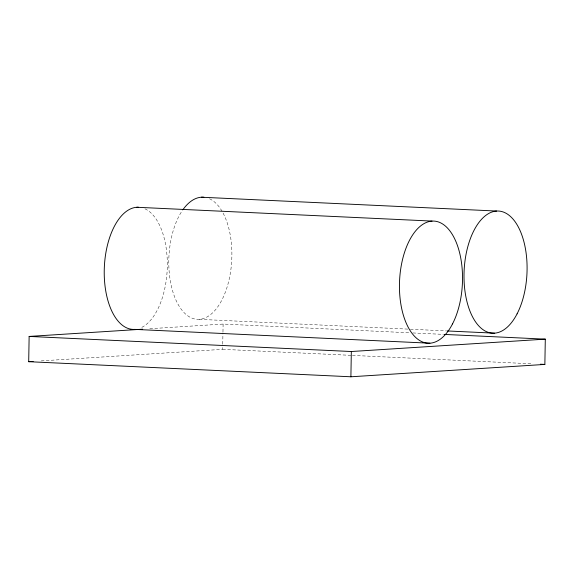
<?xml version="1.0" encoding="UTF-8"?>
<svg xmlns="http://www.w3.org/2000/svg" width="574" height="574" viewBox="0 0 574 574"><rect width="100%" height="100%" fill="white"/><g stroke="black" fill="none" stroke-linecap="round" stroke-linejoin="round"><path stroke-width="0.43" stroke-dasharray="2.87 2.15" d="M41.213 360.895L222.669 349.329L222.741 344.974M222.755 344.099L222.956 332.776M222.97 331.901L223.107 324.059L409.262 332.776M149.814 328.737L223.107 324.059M199.271 319.338L409.492 329.182M410.381 329.225L446.163 330.904M412.842 332.949L443.272 334.369M222.669 349.329L351.546 355.363M352.436 355.406L531.431 363.787M209.524 198.776A61.145 31.455 -87.3 0 1 227.713 285.034A61.145 31.455 -87.3 0 1 178.959 305.87A61.145 31.455 -87.3 0 1 182.467 210.342M144.964 208.821A61.145 31.455 -87.3 0 1 167.242 268.704A61.145 31.455 -87.3 0 1 140.479 327.991"/><path stroke-width="0.86" d="M444.168 334.412L545.3 339.148L544.862 364.418L350.893 376.781L28.7 361.692L29.138 336.429L142.661 329.189M350.893 376.781L351.331 351.518L545.3 339.148M28.7 361.692L33.17 361.412M201.402 197.219L496.603 211.045M136.842 207.264L432.043 221.083M447.06 330.94L494.472 333.164M429.912 343.209L134.711 329.383A61.145 31.455 -87.3 0 1 104.281 268.74A61.145 31.455 -87.3 0 1 138.485 207.243M29.138 336.429L351.331 351.518M540.385 364.203L544.862 364.418M182.963 209.639A61.145 31.455 -87.3 0 1 203.863 197.248M517.081 313.856A61.145 31.455 -87.3 0 0 504.725 212.602A61.145 31.455 -87.3 0 0 464.804 289.848A61.145 31.455 -87.3 0 0 517.081 313.856M452.52 323.901A61.145 31.455 -87.3 0 0 440.172 222.647A61.145 31.455 -87.3 0 0 400.25 299.893A61.145 31.455 -87.3 0 0 452.52 323.901"/></g></svg>
